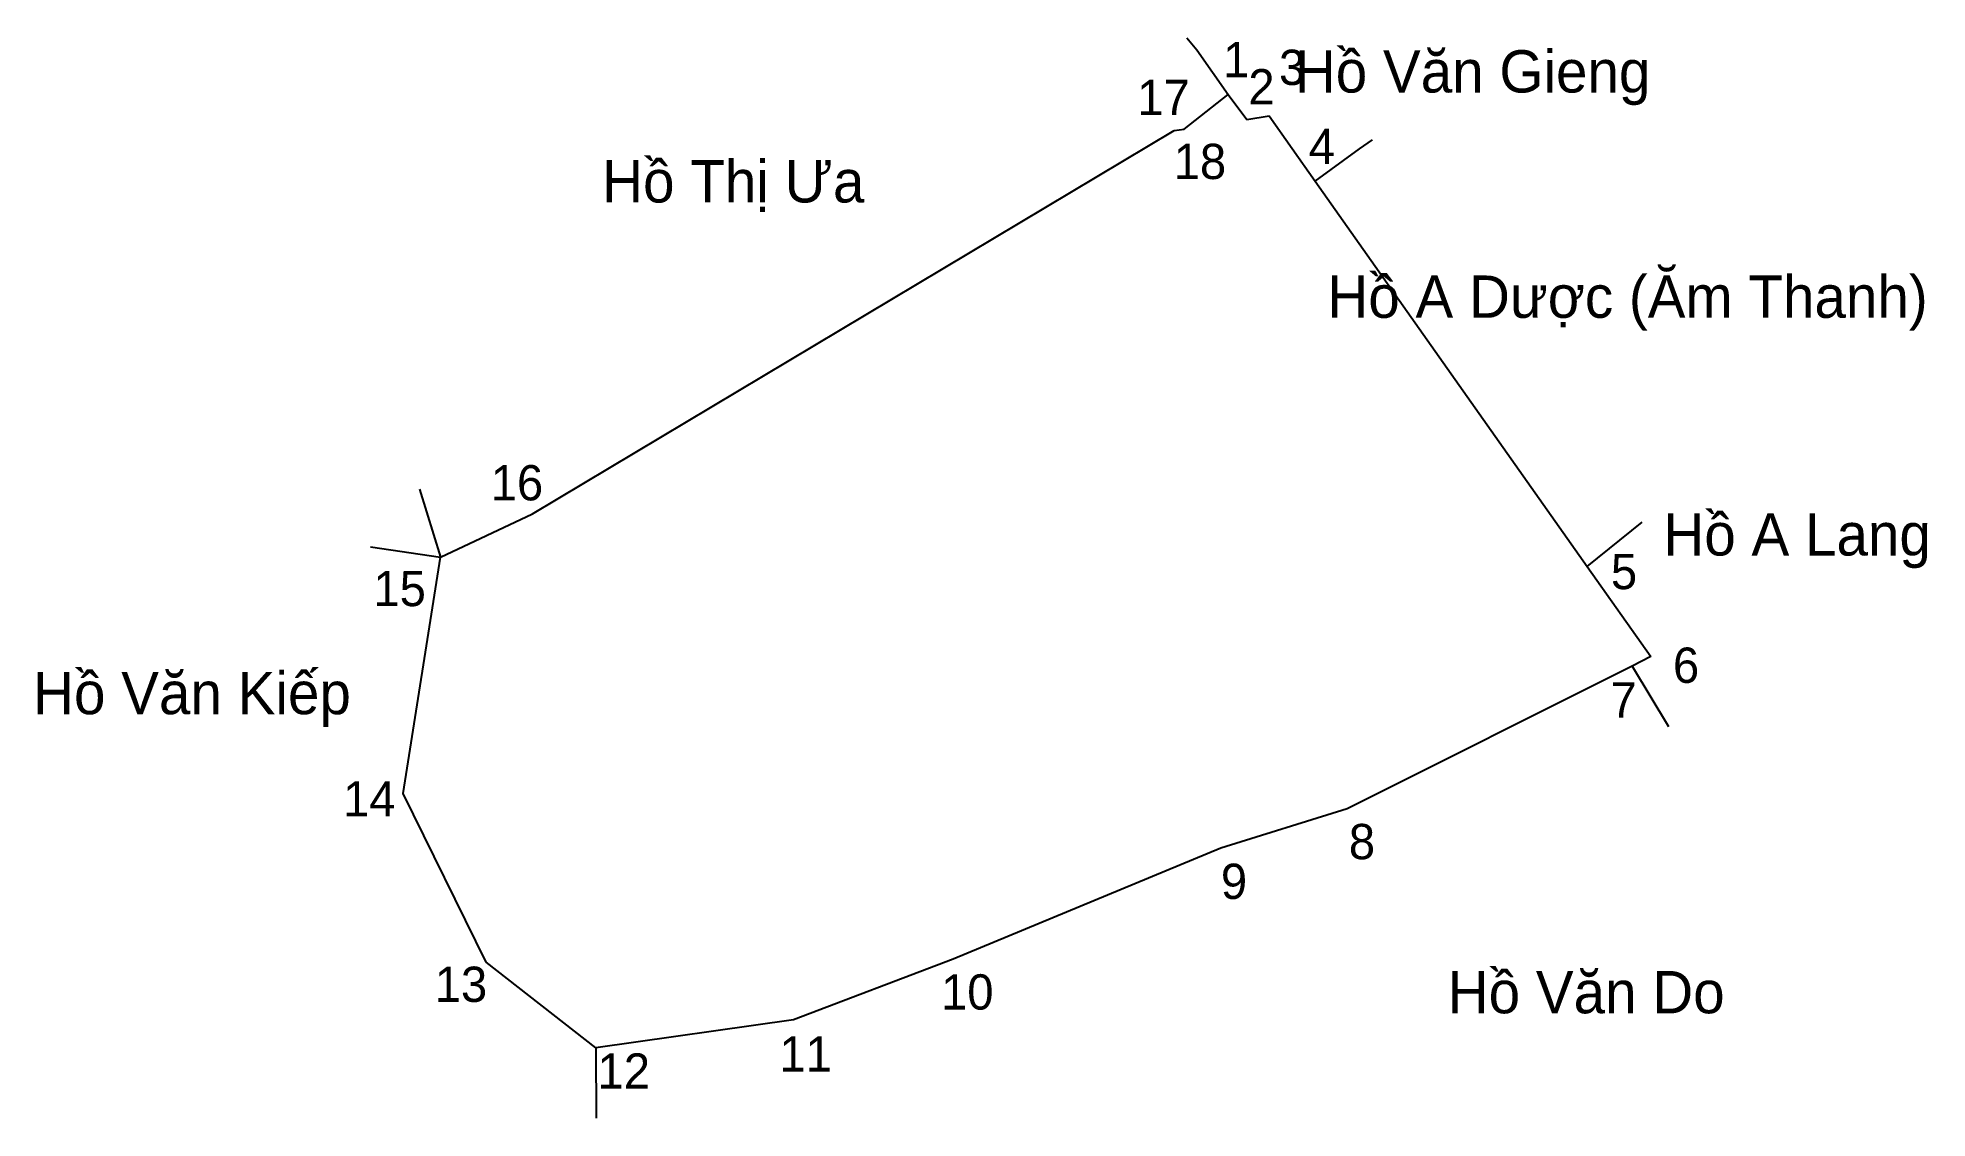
# Model space of a CAD drawing. Extents: x 547789 to 548038, y 1821269 to 1821411.
import ezdxf

# ---------------------------------------------------------------- set-up
doc = ezdxf.new("R2010")
doc.units = 0
for name, color, linetype in [('CanhThua', 7, 'Continuous'), ('RauThua', 7, 'Continuous'), ('SoHieuDinhThua', 7, 'Continuous'), ('TenChuLanCan', 7, 'Continuous')]:
    doc.layers.add(name, color=color, linetype=linetype)

msp = doc.modelspace()

# ---------------------------------------------------------------- linework, layer by layer
at = {"layer": 'CanhThua'}
for p, q in [((547940.39, 1821399.43), (547946.2, 1821403.97)), ((547946.2, 1821403.97), (547948.66, 1821400.7)), ((547948.66, 1821400.7), (547951.58, 1821401.15)), ((547951.58, 1821401.15), (547957.65, 1821392.55)), ((547854.48, 1821348.71), (547939.06, 1821399.23)), ((547939.06, 1821399.23), (547940.39, 1821399.43)), ((547957.65, 1821392.55), (547993.51, 1821341.76)), ((547842.36, 1821343), (547854.48, 1821348.71)), ((547837.43, 1821311.85), (547842.36, 1821343)), ((547993.51, 1821341.76), (548001.88, 1821329.9)), ((547999.41, 1821328.66), (547961.86, 1821309.84)), ((548001.88, 1821329.9), (547999.41, 1821328.66)), ((547848.37, 1821289.65), (547837.43, 1821311.85)), ((547961.86, 1821309.84), (547945.21, 1821304.66)), ((547945.21, 1821304.66), (547909.94, 1821290.03)), ((547862.84, 1821278.32), (547848.37, 1821289.65)), ((547909.94, 1821290.03), (547888.88, 1821282.04)), ((547888.88, 1821282.04), (547862.84, 1821278.32))]:
    msp.add_line(p, q, dxfattribs=at)
at = {"layer": 'RauThua'}
for p, q in [((547940.73, 1821411.46), (547942.07, 1821409.89)), ((547942.07, 1821409.89), (547946.2, 1821403.97)), ((547957.65, 1821392.55), (547963.47, 1821396.83)), ((547963.47, 1821396.83), (547965.19, 1821398)), ((547839.59, 1821351.97), (547842.36, 1821343)), ((547993.51, 1821341.76), (548000.75, 1821347.61)), ((547833.16, 1821344.37), (547842.36, 1821343)), ((547999.41, 1821328.66), (548004.23, 1821320.68)), ((547862.84, 1821278.32), (547862.9, 1821269.06))]:
    msp.add_line(p, q, dxfattribs=at)

# ---------------------------------------------------------------- texts
at = {"layer": 'SoHieuDinhThua'}
for s, height, p in [('1', 4.65, (547945.51, 1821406.25)), ('3', 4.65, (547952.88, 1821405.24)), ('17', 4.649, (547934.2, 1821401.28)), ('2', 4.65, (547948.84, 1821402.68)), ('4', 4.65, (547956.8, 1821394.81)), ('18', 4.649, (547939, 1821392.84)), ('16', 4.649, (547848.99, 1821350.49)), ('5', 4.65, (547996.62, 1821338.79)), ('15', 4.649, (547833.53, 1821336.55)), ('6', 4.65, (548004.8, 1821326.44)), ('7', 4.65, (547996.56, 1821321.87)), ('14', 4.649, (547829.52, 1821308.83)), ('8', 4.65, (547962.08, 1821303.2)), ('9', 4.65, (547945.22, 1821297.96)), ('13', 4.649, (547841.61, 1821284.39)), ('10', 4.649, (547908.34, 1821283.38)), ('11', 4.649, (547887.03, 1821275.21)), ('12', 4.649, (547863.07, 1821272.96))]:
    msp.add_text(s, height=height, dxfattribs=at).set_placement(p)
at = {"layer": 'TenChuLanCan'}
for s, height, p in [('Hồ Văn Gieng', 5.5786, (547954.97, 1821404.24)), ('Hồ Thị Ưa', 5.579, (547863.68, 1821389.75)), ('Hồ A Dược (Ăm Thanh)', 5.5786, (547959.26, 1821374.55)), ('Hồ A Lang', 5.579, (548003.54, 1821343.22)), ('Hồ Văn Kiếp', 5.5786, (547788.68, 1821322.31)), ('Hồ Văn Do', 5.579, (547975.12, 1821282.89))]:
    msp.add_text(s, height=height, dxfattribs=at).set_placement(p)

doc.saveas('drawing.dxf')
